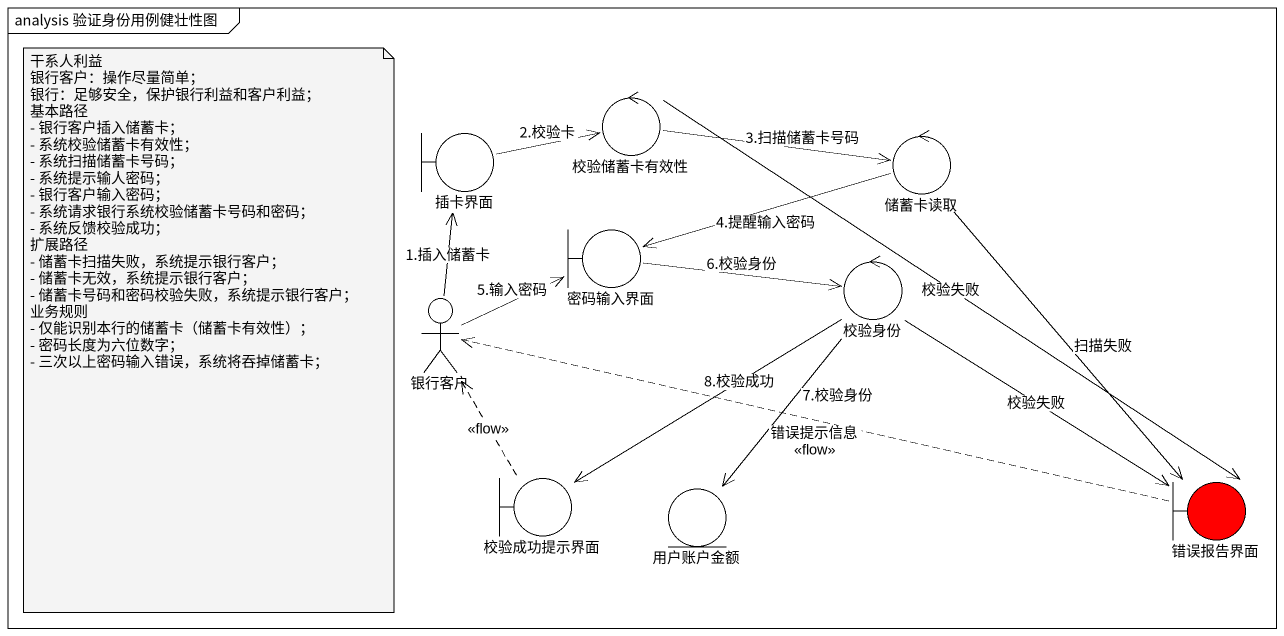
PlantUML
@startuml
mainframe analysis 验证身份用例健壮性图
control 校验储蓄卡有效性
boundary 插卡界面
control 储蓄卡读取
boundary 密码输入界面
actor 银行客户
control 校验身份
boundary 校验成功提示界面
entity 用户账户金额
boundary 错误报告界面 #FF0000
校验储蓄卡有效性 -right-> 储蓄卡读取 : 3.扫描储蓄卡号码
校验储蓄卡有效性 --> 错误报告界面 : 校验失败
插卡界面 -right-> 校验储蓄卡有效性 : 2.校验卡
储蓄卡读取 -left-> 密码输入界面 : 4.提醒输入密码
储蓄卡读取 --> 错误报告界面 : 扫描失败
密码输入界面 -right-> 校验身份 : 6.校验身份
银行客户 -up-> 插卡界面 : 1.插入储蓄卡
银行客户 -right-> 密码输入界面 : 5.输入密码
校验身份 --> 校验成功提示界面 : 8.校验成功
校验身份 --> 用户账户金额 : 7.校验身份
校验身份 --> 错误报告界面 : 校验失败
校验成功提示界面 .up.> 银行客户 : <<flow>>
错误报告界面 .left.> 银行客户 : 错误提示信息\n<<flow>>
note as N1
  干系人利益
  银行客户：操作尽量简单；
  银行：足够安全，保护银行利益和客户利益；
  基本路径
  - 银行客户插入储蓄卡；
  - 系统校验储蓄卡有效性；
  - 系统扫描储蓄卡号码；
  - 系统提示输人密码；
  - 银行客户输入密码；
  - 系统请求银行系统校验储蓄卡号码和密码；
  - 系统反馈校验成功；
  扩展路径
  - 储蓄卡扫描失败，系统提示银行客户；
  - 储蓄卡无效，系统提示银行客户；
  - 储蓄卡号码和密码校验失败，系统提示银行客户；
  业务规则
  - 仅能识别本行的储蓄卡（储蓄卡有效性）；
  - 密码长度为六位数字；
  - 三次以上密码输入错误，系统将吞掉储蓄卡；
end note
@enduml
